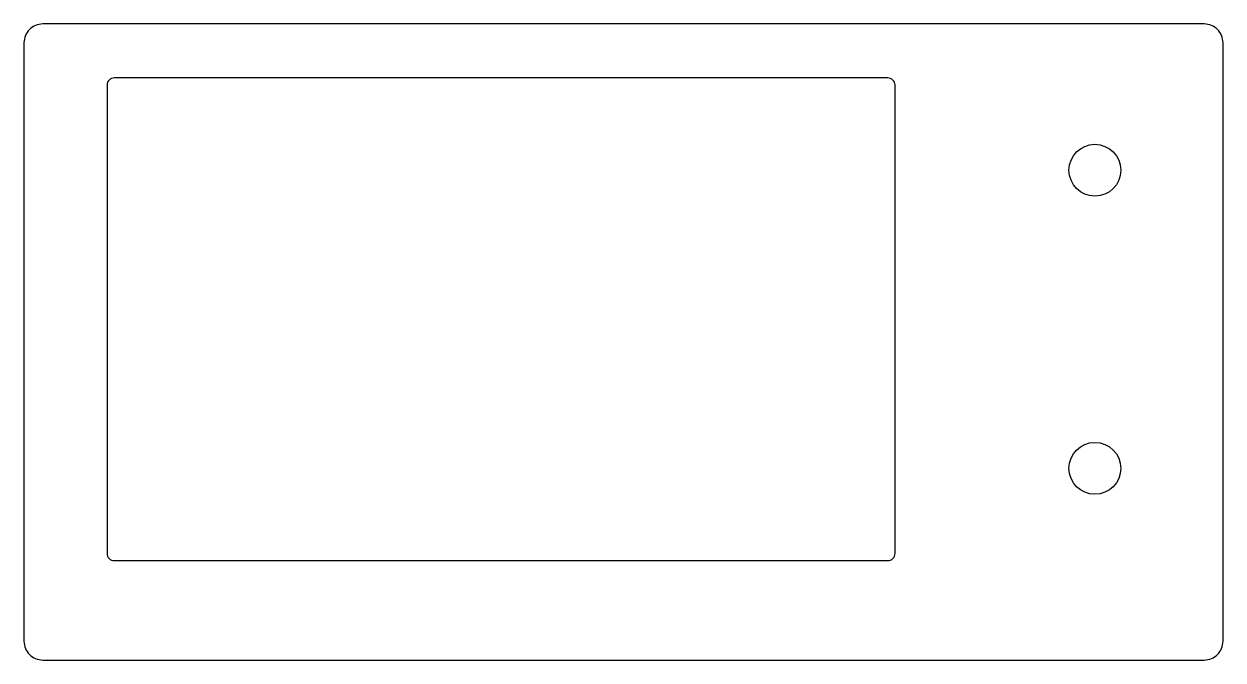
# Model space of a CAD drawing. Header units: millimetres. Extents: x 1 to 170, y 1 to 91.
import ezdxf

# ---------------------------------------------------------------- set-up
doc = ezdxf.new("R2010")
doc.units = ezdxf.units.MM

msp = doc.modelspace()

# ---------------------------------------------------------------- linework, layer by layer
for points in [[(4, 1.35), (167.6, 1.35, 0.414214), (170.25, 4), (170.25, 88.3, 0.414214), (167.6, 90.95), (4, 90.95, 0.414214), (1.35, 88.3), (1.35, 4, 0.414214)], [(14.05, 15.35), (123.05, 15.35, 0.414214), (124.05, 16.35), (124.05, 82.35, 0.414214), (123.05, 83.35), (14.05, 83.35, 0.414214), (13.05, 82.35), (13.05, 16.35, 0.414214)]]:
    msp.add_lwpolyline(points, format="xyb", close=True)
for centre in [(152.2, 70.35), (152.2, 28.35)]:
    msp.add_circle(centre, 3.65)

doc.saveas('drawing.dxf')
